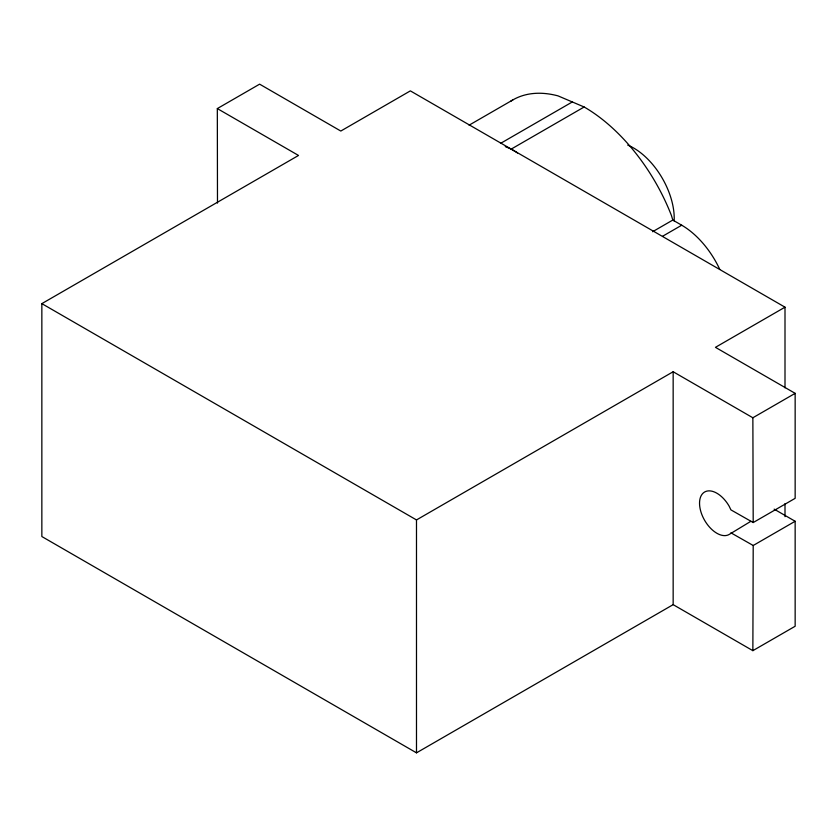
<?xml version="1.0" encoding="UTF-8"?>
<svg xmlns="http://www.w3.org/2000/svg" width="837" height="837" viewBox="0 0 837 837"><rect width="100%" height="100%" fill="white"/><g stroke="black" fill="none" stroke-linecap="round" stroke-linejoin="round"><path stroke-width="1.26" d="M752.861 650.663L753.206 545.494L795.15 521.273L795.15 626.254L752.861 650.663L673.157 604.649L416.491 752.84L41.85 536.538L41.85 303.632L298.516 155.452L217.327 108.58L259.616 84.16L340.805 131.043L410.36 90.877L785.001 307.179L785.001 387.845M750.873 521.305L729.142 534.477A24.514 14.156 60 0 1 704.618 520.321A24.514 14.156 60 0 1 704.618 492.01A24.514 14.156 60 0 1 729.142 506.165L730.921 509.879L753.206 522.55L795.15 498.329L795.15 393.348L715.447 347.334L785.001 307.179M469.076 125.194L512.84 99.927M500.495 143.42L572.309 101.957M505.286 146.59L511.208 149.101L584.153 106.99A142.625 82.34 60 0 1 671.483 215.643L672.802 220.058L681.726 225.216A66.824 38.586 60 0 1 719.747 269.326M652.598 231.723L672.802 220.058M662.642 236.222L681.726 225.216M41.85 303.632L416.491 519.934L673.157 371.743L752.861 417.768L753.206 522.55M752.861 417.768L795.15 393.348M584.153 106.99L558.049 95.889A142.625 82.34 60 0 0 510.696 101.246M730.921 532.824L753.206 545.494M774.141 509.147L795.15 521.273M217.327 108.58L217.484 203.098M785.001 503.644L785.001 516.659M673.157 371.743L673.157 604.649M416.491 519.934L416.491 752.84M511.208 149.101A142.625 82.34 60 0 1 517.517 152.972M627.74 145.104A57.408 33.145 60 0 1 674.151 220.989"/></g></svg>
